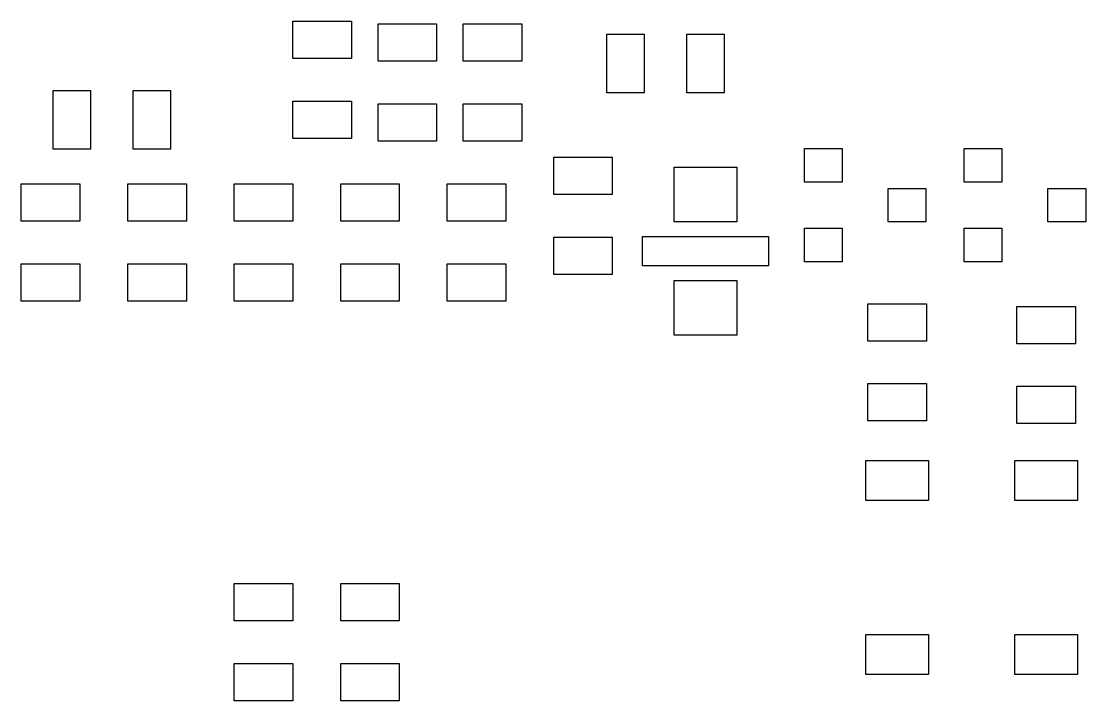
# Model space of a CAD drawing. Extents: x 5.02 to 6.83, y -4.78 to -3.35.
# Drawn here: x 5.774 to 6.773, y -4.783 to -4.146 of the extents above; entities that cross this region are included whole.
import ezdxf

# ---------------------------------------------------------------- set-up
doc = ezdxf.new("R2010")
doc.units = 0
doc.header["$MEASUREMENT"] = 0
doc.layers.add('BLACK', color=7, linetype='CONTINUOUS')

msp = doc.modelspace()

# ---------------------------------------------------------------- linework, layer by layer
at = {"layer": 'BLACK', "linetype": 'CONTINUOUS'}
for p, q in [((6.02856, -4.18056), (6.02856, -4.14556)), ((6.02856, -4.14556), (6.08356, -4.14556)), ((6.08356, -4.14556), (6.08356, -4.18056)), ((6.10856, -4.18306), (6.10856, -4.14806)), ((6.10856, -4.14806), (6.16356, -4.14806)), ((6.16356, -4.14806), (6.16356, -4.18306)), ((6.18856, -4.18306), (6.18856, -4.14806)), ((6.18856, -4.14806), (6.24356, -4.14806)), ((6.24356, -4.14806), (6.24356, -4.18306)), ((6.32356, -4.21254), (6.32356, -4.15754)), ((6.32356, -4.15754), (6.35856, -4.15754)), ((6.35856, -4.15754), (6.35856, -4.21254)), ((6.39856, -4.21254), (6.39856, -4.15754)), ((6.39856, -4.15754), (6.43356, -4.15754)), ((6.43356, -4.15754), (6.43356, -4.21254)), ((6.08356, -4.18056), (6.02856, -4.18056)), ((6.16356, -4.18306), (6.10856, -4.18306)), ((6.24356, -4.18306), (6.18856, -4.18306)), ((5.80356, -4.26556), (5.80356, -4.21056)), ((5.80356, -4.21056), (5.83856, -4.21056)), ((5.83856, -4.21056), (5.83856, -4.26556)), ((5.87856, -4.26556), (5.87856, -4.21056)), ((5.87856, -4.21056), (5.91356, -4.21056)), ((5.91356, -4.21056), (5.91356, -4.26556)), ((6.35856, -4.21254), (6.32356, -4.21254)), ((6.43356, -4.21254), (6.39856, -4.21254)), ((6.02856, -4.25556), (6.02856, -4.22056)), ((6.02856, -4.22056), (6.08356, -4.22056)), ((6.08356, -4.22056), (6.08356, -4.25556)), ((6.10856, -4.25806), (6.10856, -4.22306)), ((6.10856, -4.22306), (6.16356, -4.22306)), ((6.16356, -4.22306), (6.16356, -4.25806)), ((6.18856, -4.25806), (6.18856, -4.22306)), ((6.18856, -4.22306), (6.24356, -4.22306)), ((6.24356, -4.22306), (6.24356, -4.25806)), ((6.08356, -4.25556), (6.02856, -4.25556)), ((6.16356, -4.25806), (6.10856, -4.25806)), ((6.24356, -4.25806), (6.18856, -4.25806)), ((5.83856, -4.26556), (5.80356, -4.26556)), ((5.91356, -4.26556), (5.87856, -4.26556)), ((6.50898, -4.29641), (6.50898, -4.26491)), ((6.50898, -4.26491), (6.54441, -4.26491)), ((6.54441, -4.26491), (6.54441, -4.29641)), ((6.65898, -4.29641), (6.65898, -4.26491)), ((6.65898, -4.26491), (6.69441, -4.26491)), ((6.69441, -4.26491), (6.69441, -4.29641)), ((6.27356, -4.30806), (6.27356, -4.27306)), ((6.27356, -4.27306), (6.32856, -4.27306)), ((6.32856, -4.27306), (6.32856, -4.30806)), ((6.38654, -4.33365), (6.38654, -4.28247)), ((6.38654, -4.28247), (6.44559, -4.28247)), ((6.44559, -4.28247), (6.44559, -4.33365)), ((5.77356, -4.33306), (5.77356, -4.29806)), ((5.77356, -4.29806), (5.82856, -4.29806)), ((5.82856, -4.29806), (5.82856, -4.33306)), ((5.87356, -4.33306), (5.87356, -4.29806)), ((5.87356, -4.29806), (5.92856, -4.29806)), ((5.92856, -4.29806), (5.92856, -4.33306)), ((5.97356, -4.33306), (5.97356, -4.29806)), ((5.97356, -4.29806), (6.02856, -4.29806)), ((6.02856, -4.29806), (6.02856, -4.33306)), ((6.07356, -4.33306), (6.07356, -4.29806)), ((6.07356, -4.29806), (6.12856, -4.29806)), ((6.12856, -4.29806), (6.12856, -4.33306)), ((6.17356, -4.33306), (6.17356, -4.29806)), ((6.17356, -4.29806), (6.22856, -4.29806)), ((6.22856, -4.29806), (6.22856, -4.33306)), ((6.54441, -4.29641), (6.50898, -4.29641)), ((6.69441, -4.29641), (6.65898, -4.29641)), ((6.32856, -4.30806), (6.27356, -4.30806)), ((6.58772, -4.33381), (6.58772, -4.30231)), ((6.58772, -4.30231), (6.62315, -4.30231)), ((6.62315, -4.30231), (6.62315, -4.33381)), ((6.73772, -4.33381), (6.73772, -4.30231)), ((6.73772, -4.30231), (6.77315, -4.30231)), ((6.77315, -4.30231), (6.77315, -4.33381)), ((5.82856, -4.33306), (5.77356, -4.33306)), ((5.92856, -4.33306), (5.87356, -4.33306)), ((6.02856, -4.33306), (5.97356, -4.33306)), ((6.12856, -4.33306), (6.07356, -4.33306)), ((6.22856, -4.33306), (6.17356, -4.33306)), ((6.44559, -4.33365), (6.38654, -4.33365)), ((6.62315, -4.33381), (6.58772, -4.33381)), ((6.77315, -4.33381), (6.73772, -4.33381)), ((6.27356, -4.38306), (6.27356, -4.34806)), ((6.27356, -4.34806), (6.32856, -4.34806)), ((6.32856, -4.34806), (6.32856, -4.38306)), ((6.35701, -4.37499), (6.35701, -4.34743)), ((6.35701, -4.34743), (6.47512, -4.34743)), ((6.47512, -4.34743), (6.47512, -4.37499)), ((6.50898, -4.37121), (6.50898, -4.33971)), ((6.50898, -4.33971), (6.54441, -4.33971)), ((6.54441, -4.33971), (6.54441, -4.37121)), ((6.65898, -4.37121), (6.65898, -4.33971)), ((6.65898, -4.33971), (6.69441, -4.33971)), ((6.69441, -4.33971), (6.69441, -4.37121)), ((5.77356, -4.40806), (5.77356, -4.37306)), ((5.77356, -4.37306), (5.82856, -4.37306)), ((5.82856, -4.37306), (5.82856, -4.40806)), ((5.87356, -4.40806), (5.87356, -4.37306)), ((5.87356, -4.37306), (5.92856, -4.37306)), ((5.92856, -4.37306), (5.92856, -4.40806)), ((5.97356, -4.40806), (5.97356, -4.37306)), ((5.97356, -4.37306), (6.02856, -4.37306)), ((6.02856, -4.37306), (6.02856, -4.40806)), ((6.07356, -4.40806), (6.07356, -4.37306)), ((6.07356, -4.37306), (6.12856, -4.37306)), ((6.12856, -4.37306), (6.12856, -4.40806)), ((6.17356, -4.40806), (6.17356, -4.37306)), ((6.17356, -4.37306), (6.22856, -4.37306)), ((6.22856, -4.37306), (6.22856, -4.40806)), ((6.47512, -4.37499), (6.35701, -4.37499)), ((6.54441, -4.37121), (6.50898, -4.37121)), ((6.69441, -4.37121), (6.65898, -4.37121)), ((6.32856, -4.38306), (6.27356, -4.38306)), ((6.38654, -4.43995), (6.38654, -4.38877)), ((6.38654, -4.38877), (6.44559, -4.38877)), ((6.44559, -4.38877), (6.44559, -4.43995)), ((5.82856, -4.40806), (5.77356, -4.40806)), ((5.92856, -4.40806), (5.87356, -4.40806)), ((6.02856, -4.40806), (5.97356, -4.40806)), ((6.12856, -4.40806), (6.07356, -4.40806)), ((6.22856, -4.40806), (6.17356, -4.40806)), ((6.56856, -4.44556), (6.56856, -4.41056)), ((6.56856, -4.41056), (6.62356, -4.41056)), ((6.62356, -4.41056), (6.62356, -4.44556)), ((6.70856, -4.44806), (6.70856, -4.41306)), ((6.70856, -4.41306), (6.76356, -4.41306)), ((6.76356, -4.41306), (6.76356, -4.44806)), ((6.44559, -4.43995), (6.38654, -4.43995)), ((6.62356, -4.44556), (6.56856, -4.44556)), ((6.76356, -4.44806), (6.70856, -4.44806)), ((6.56856, -4.52056), (6.56856, -4.48556)), ((6.56856, -4.48556), (6.62356, -4.48556)), ((6.62356, -4.48556), (6.62356, -4.52056)), ((6.70856, -4.52306), (6.70856, -4.48806)), ((6.70856, -4.48806), (6.76356, -4.48806)), ((6.76356, -4.48806), (6.76356, -4.52306)), ((6.62356, -4.52056), (6.56856, -4.52056)), ((6.76356, -4.52306), (6.70856, -4.52306)), ((6.56654, -4.59507), (6.56654, -4.55766)), ((6.56654, -4.55766), (6.62559, -4.55766)), ((6.62559, -4.55766), (6.62559, -4.59507)), ((6.70654, -4.59507), (6.70654, -4.55766)), ((6.70654, -4.55766), (6.76559, -4.55766)), ((6.76559, -4.55766), (6.76559, -4.59507)), ((6.62559, -4.59507), (6.56654, -4.59507)), ((6.76559, -4.59507), (6.70654, -4.59507)), ((5.97356, -4.70806), (5.97356, -4.67306)), ((5.97356, -4.67306), (6.02856, -4.67306)), ((6.02856, -4.67306), (6.02856, -4.70806)), ((6.07356, -4.70806), (6.07356, -4.67306)), ((6.07356, -4.67306), (6.12856, -4.67306)), ((6.12856, -4.67306), (6.12856, -4.70806)), ((6.02856, -4.70806), (5.97356, -4.70806)), ((6.12856, -4.70806), (6.07356, -4.70806)), ((6.56654, -4.75845), (6.56654, -4.72105)), ((6.56654, -4.72105), (6.62559, -4.72105)), ((6.62559, -4.72105), (6.62559, -4.75845)), ((6.70654, -4.75845), (6.70654, -4.72105)), ((6.70654, -4.72105), (6.76559, -4.72105)), ((6.76559, -4.72105), (6.76559, -4.75845)), ((5.97356, -4.78306), (5.97356, -4.74806)), ((5.97356, -4.74806), (6.02856, -4.74806)), ((6.02856, -4.74806), (6.02856, -4.78306)), ((6.07356, -4.78306), (6.07356, -4.74806)), ((6.07356, -4.74806), (6.12856, -4.74806)), ((6.12856, -4.74806), (6.12856, -4.78306)), ((6.62559, -4.75845), (6.56654, -4.75845)), ((6.76559, -4.75845), (6.70654, -4.75845)), ((6.02856, -4.78306), (5.97356, -4.78306)), ((6.12856, -4.78306), (6.07356, -4.78306))]:
    msp.add_line(p, q, dxfattribs=at)

doc.saveas('drawing.dxf')
